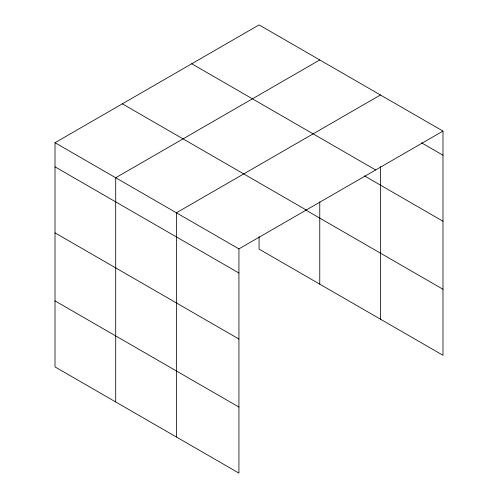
<?xml version="1.0" encoding="UTF-8"?>
<svg xmlns="http://www.w3.org/2000/svg" width="498" height="498" viewBox="0 0 498 498"><rect width="100%" height="100%" fill="white"/><g stroke="black" fill="none" stroke-linecap="round" stroke-linejoin="round"><path stroke-width="0.75" d="M442.99 131.086L259.072 24.9L55.01 142.714L55.01 366.914L238.928 473.1L238.928 248.894L442.99 131.086L442.99 355.286L259.072 249.106L259.072 236.675M319.766 59.941L115.704 177.755L115.704 401.954M380.453 94.981L176.398 212.795L176.398 436.995M421.47 142.783L442.99 155.208M191.73 63.775L375.648 169.961M364.449 175.887L442.99 221.23M122.352 103.833L306.27 210.019M305.76 210.031L442.99 289.263M55.01 142.714L238.928 248.894M55.01 166.836L238.928 273.016M55.01 232.859L238.928 339.045M55.01 300.892L238.928 407.071M380.453 166.488L380.453 319.187M319.766 201.883L319.766 284.146"/></g></svg>
